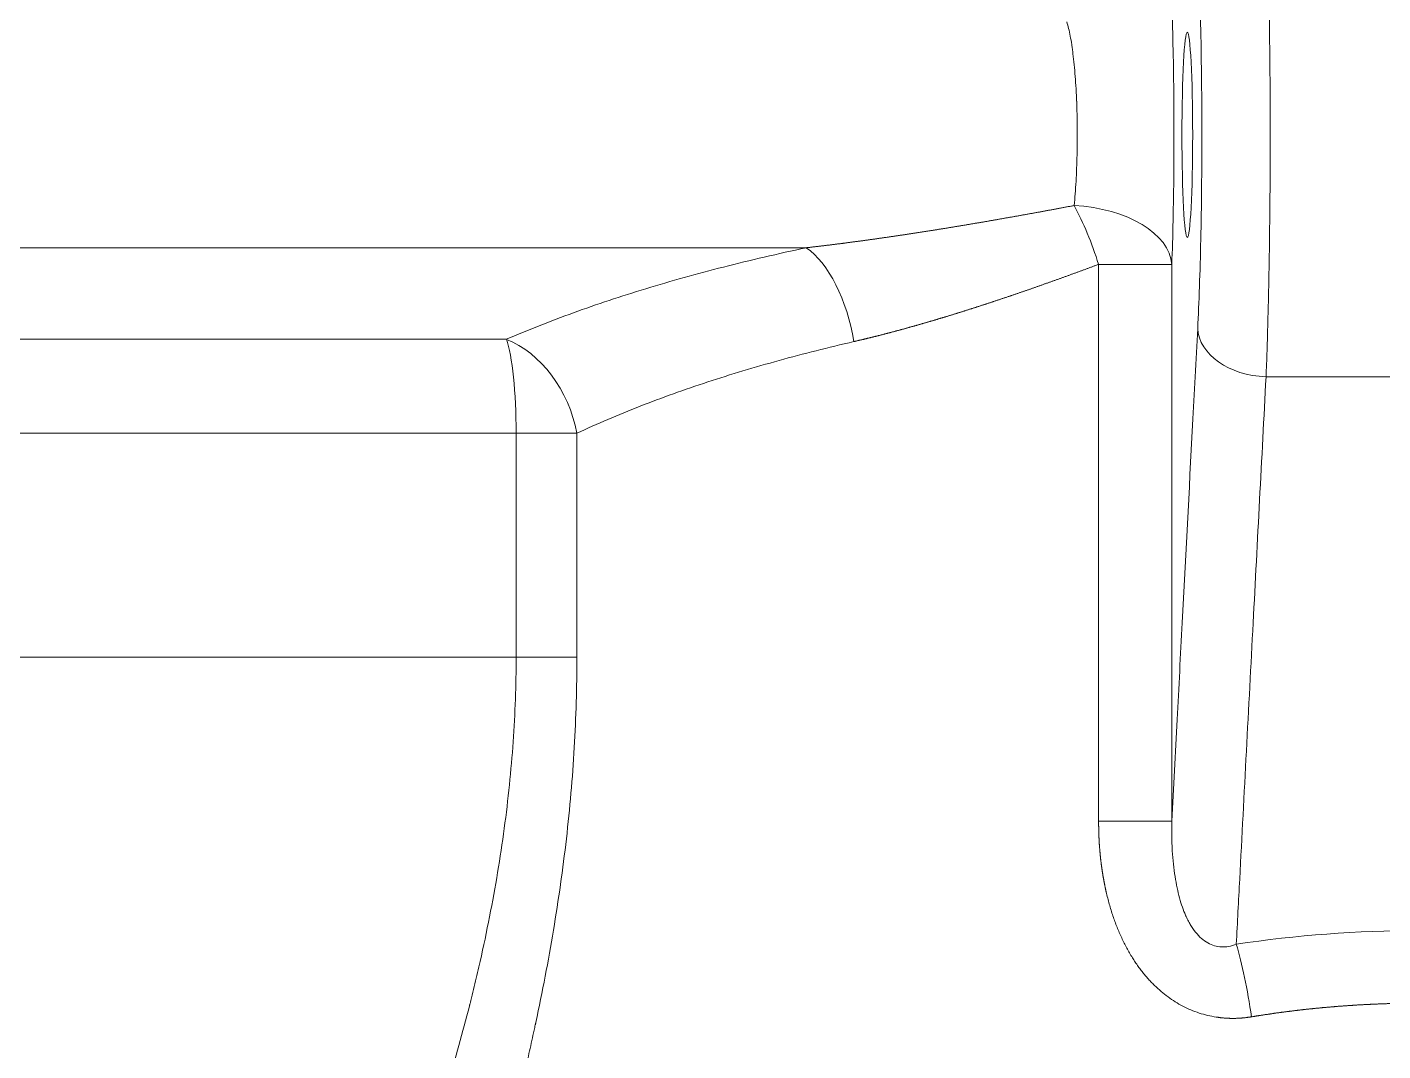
# Model space of a CAD drawing. Header units: millimetres. Extents: x 4664 to 8864, y -38 to 2932.
# Drawn here: x 7851.83 to 7869.08, y 1702.52 to 1715.55 of the extents above; entities that cross this region are included whole.
import ezdxf

# ---------------------------------------------------------------- set-up
doc = ezdxf.new("R2010")
doc.units = ezdxf.units.MM

msp = doc.modelspace()

# ---------------------------------------------------------------- linework, layer by layer
at = {"lineweight": 5}
for p, q in [((7861.743, 1712.744), (7809.648, 1712.744)), ((7865.461, 1712.533), (7866.392, 1712.533)), ((7865.461, 1712.533), (7865.461, 1705.448)), ((7866.392, 1705.448), (7866.392, 1712.533)), ((7797.159, 1711.579), (7857.928, 1711.579)), ((7796.632, 1710.384), (7858.826, 1710.384)), ((7858.053, 1710.384), (7858.053, 1707.535)), ((7858.826, 1707.535), (7858.826, 1710.384)), ((7796.632, 1707.535), (7858.826, 1707.535)), ((7865.461, 1705.448), (7866.392, 1705.448))]:
    msp.add_line(p, q, dxfattribs=at)
at = {"lineweight": 5, "extrusion": (0, 0, -1)}
msp.add_ellipse((7866.589, 1714.181), major_axis=(0, 1.306), ratio=0.052408, dxfattribs=at)
for centre, major_axis, ratio, start_param, end_param in [((7865.088, 1712.533), (0.424, -1.235), 0.271308, 4.157925, 4.805196), ((7865.088, 1712.533), (1.305, -0.048), 0.574398, 4.73863, 6.219206), ((7861.688, 1711.55), (0.269, -1.278), 0.496345, 3.622753, 4.816675), ((7867.59, 1711.718), (0.869, -0.046), 0.706622, 1.533781, 3.067562), ((7857.844, 1710.384), (0, -1.306), 0.160054, 3.557424, 4.712389), ((7857.844, 1710.384), (0.512, -1.201), 0.723925, 3.757856, 5.011928), ((7867.212, 1702.957), (-0.194, 1.291), 0.147239, 0.796479, 1.592958)]:
    msp.add_ellipse(centre, major_axis=major_axis, ratio=ratio, start_param=start_param, end_param=end_param, dxfattribs=at)
at = {"lineweight": 5}
for points, knots in [([(7867.59, 1711.103), (7867.593, 1711.156), (7867.595, 1711.21), (7867.599, 1711.322), (7867.601, 1711.38), (7867.605, 1711.497), (7867.607, 1711.556), (7867.61, 1711.678), (7867.612, 1711.74), (7867.615, 1711.865), (7867.617, 1711.929), (7867.62, 1712.058), (7867.622, 1712.123), (7867.624, 1712.255), (7867.626, 1712.322), (7867.628, 1712.455), (7867.629, 1712.523), (7867.632, 1712.658), (7867.633, 1712.725), (7867.635, 1712.861), (7867.635, 1712.929), (7867.637, 1713.065), (7867.638, 1713.133), (7867.639, 1713.268), (7867.64, 1713.336), (7867.641, 1713.47), (7867.641, 1713.536), (7867.642, 1713.669), (7867.643, 1713.735), (7867.643, 1713.865), (7867.643, 1713.929), (7867.644, 1714.025), (7867.644, 1714.073), (7867.644, 1714.128), (7867.644, 1714.155), (7867.644, 1714.167), (7867.644, 1714.174), (7867.644, 1714.178), (7867.644, 1714.244), (7867.644, 1714.307), (7867.643, 1714.435), (7867.643, 1714.499), (7867.643, 1714.629), (7867.642, 1714.695), (7867.641, 1714.827), (7867.641, 1714.894), (7867.64, 1715.028), (7867.639, 1715.095), (7867.638, 1715.231), (7867.637, 1715.298), (7867.635, 1715.434), (7867.635, 1715.502), (7867.633, 1715.638), (7867.632, 1715.705), (7867.629, 1715.84), (7867.628, 1715.907), (7867.626, 1716.041), (7867.624, 1716.107), (7867.621, 1716.239), (7867.62, 1716.304), (7867.617, 1716.433), (7867.615, 1716.497), (7867.612, 1716.622), (7867.61, 1716.684), (7867.607, 1716.805), (7867.605, 1716.865), (7867.601, 1716.982), (7867.599, 1717.039), (7867.595, 1717.151), (7867.593, 1717.206), (7867.59, 1717.259)], [0, 0, 0, 0, 0.03125, 0.03125, 0.0625, 0.0625, 0.09375, 0.09375, 0.125, 0.125, 0.15625, 0.15625, 0.1875, 0.1875, 0.21875, 0.21875, 0.25, 0.25, 0.28125, 0.28125, 0.3125, 0.3125, 0.34375, 0.34375, 0.375, 0.375, 0.40625, 0.40625, 0.4375, 0.4375, 0.46875, 0.46875, 0.484375, 0.492188, 0.496094, 0.498047, 0.498047, 0.5, 0.5, 0.53125, 0.53125, 0.5625, 0.5625, 0.59375, 0.59375, 0.625, 0.625, 0.65625, 0.65625, 0.6875, 0.6875, 0.71875, 0.71875, 0.75, 0.75, 0.78125, 0.78125, 0.8125, 0.8125, 0.84375, 0.84375, 0.875, 0.875, 0.90625, 0.90625, 0.9375, 0.9375, 0.96875, 0.96875, 1, 1, 1, 1]), ([(7866.392, 1712.533), (7866.405, 1712.883), (7866.414, 1713.281), (7866.419, 1713.911), (7866.42, 1714.121), (7866.419, 1714.543), (7866.417, 1714.756), (7866.408, 1715.365), (7866.397, 1715.748), (7866.375, 1716.225), (7866.367, 1716.371), (7866.349, 1716.62), (7866.34, 1716.726), (7866.329, 1716.812)], [0, 0, 0, 0, 0.25, 0.25, 0.375, 0.375, 0.5, 0.5, 0.75, 0.75, 0.875, 0.875, 1, 1, 1, 1]), ([(7866.721, 1716.643), (7866.729, 1716.481), (7866.737, 1716.305), (7866.75, 1715.928), (7866.756, 1715.724), (7866.765, 1715.303), (7866.768, 1715.086), (7866.773, 1714.64), (7866.774, 1714.409), (7866.774, 1713.728), (7866.77, 1713.27), (7866.751, 1712.432), (7866.738, 1712.043), (7866.721, 1711.718)], [0, 0, 0, 0, 0.125, 0.125, 0.25, 0.25, 0.375, 0.375, 0.5, 0.5, 0.75, 0.75, 1, 1, 1, 1]), ([(7865.057, 1715.617), (7865.065, 1715.592), (7865.073, 1715.564), (7865.087, 1715.504), (7865.094, 1715.471), (7865.107, 1715.403), (7865.113, 1715.366), (7865.122, 1715.31), (7865.125, 1715.291), (7865.129, 1715.262), (7865.131, 1715.247), (7865.133, 1715.23), (7865.134, 1715.221), (7865.135, 1715.217), (7865.135, 1715.215), (7865.135, 1715.214), (7865.135, 1715.213), (7865.135, 1715.213), (7865.135, 1715.213), (7865.135, 1715.213), (7865.135, 1715.213), (7865.135, 1715.213), (7865.141, 1715.168), (7865.146, 1715.121), (7865.155, 1715.025), (7865.16, 1714.975), (7865.167, 1714.873), (7865.171, 1714.821), (7865.175, 1714.742), (7865.177, 1714.716), (7865.179, 1714.676), (7865.18, 1714.656), (7865.181, 1714.632), (7865.181, 1714.621), (7865.181, 1714.615), (7865.181, 1714.612), (7865.181, 1714.61), (7865.181, 1714.61), (7865.182, 1714.609), (7865.182, 1714.609), (7865.184, 1714.554), (7865.185, 1714.499), (7865.188, 1714.386), (7865.189, 1714.329), (7865.19, 1714.214), (7865.19, 1714.157), (7865.189, 1714.041), (7865.188, 1713.984), (7865.185, 1713.869), (7865.184, 1713.813), (7865.179, 1713.7), (7865.177, 1713.645), (7865.17, 1713.536), (7865.167, 1713.483), (7865.159, 1713.38), (7865.155, 1713.33), (7865.15, 1713.281)], [0, 0, 0, 0, 0.0625, 0.0625, 0.125, 0.125, 0.1875, 0.1875, 0.21875, 0.21875, 0.234375, 0.242187, 0.246094, 0.248047, 0.249023, 0.249512, 0.249756, 0.249878, 0.249939, 0.249969, 0.249969, 0.25, 0.25, 0.3125, 0.3125, 0.375, 0.375, 0.4375, 0.4375, 0.46875, 0.46875, 0.484375, 0.492187, 0.496094, 0.498047, 0.499023, 0.499512, 0.499756, 0.499756, 0.5, 0.5, 0.5625, 0.5625, 0.625, 0.625, 0.6875, 0.6875, 0.75, 0.75, 0.8125, 0.8125, 0.875, 0.875, 0.9375, 0.9375, 1, 1, 1, 1]), ([(7865.15, 1713.281), (7865.143, 1713.28), (7865.128, 1713.277), (7865.106, 1713.273), (7865.084, 1713.269), (7865.063, 1713.265), (7865.041, 1713.261), (7865.019, 1713.257), (7864.998, 1713.253), (7864.976, 1713.248), (7864.954, 1713.244), (7864.933, 1713.24), (7864.911, 1713.236), (7864.89, 1713.232), (7864.868, 1713.228), (7864.847, 1713.224), (7864.825, 1713.221), (7864.804, 1713.217), (7864.783, 1713.213), (7864.762, 1713.209), (7864.74, 1713.205), (7864.719, 1713.201), (7864.698, 1713.197), (7864.677, 1713.193), (7864.656, 1713.189), (7864.635, 1713.186), (7864.614, 1713.182), (7864.593, 1713.178), (7864.572, 1713.174), (7864.551, 1713.17), (7864.53, 1713.167), (7864.509, 1713.163), (7864.489, 1713.159), (7864.468, 1713.155), (7864.447, 1713.152), (7864.426, 1713.148), (7864.406, 1713.144), (7864.385, 1713.141), (7864.365, 1713.137), (7864.344, 1713.133), (7864.324, 1713.13), (7864.303, 1713.126), (7864.283, 1713.123), (7864.262, 1713.119), (7864.242, 1713.115), (7864.222, 1713.112), (7864.202, 1713.108), (7864.181, 1713.105), (7864.161, 1713.101), (7864.141, 1713.098), (7864.121, 1713.094), (7864.101, 1713.091), (7864.081, 1713.087), (7864.061, 1713.084), (7864.041, 1713.08), (7864.021, 1713.077), (7864.001, 1713.073), (7863.981, 1713.07), (7863.961, 1713.067), (7863.942, 1713.063), (7863.922, 1713.06), (7863.902, 1713.057), (7863.882, 1713.053), (7863.863, 1713.05), (7863.843, 1713.047), (7863.824, 1713.043), (7863.804, 1713.04), (7863.785, 1713.037), (7863.765, 1713.033), (7863.746, 1713.03), (7863.726, 1713.027), (7863.707, 1713.024), (7863.688, 1713.021), (7863.668, 1713.017), (7863.649, 1713.014), (7863.63, 1713.011), (7863.611, 1713.008), (7863.592, 1713.005), (7863.573, 1713.002), (7863.554, 1712.999), (7863.535, 1712.995), (7863.516, 1712.992), (7863.497, 1712.989), (7863.478, 1712.986), (7863.459, 1712.983), (7863.44, 1712.98), (7863.421, 1712.977), (7863.403, 1712.974), (7863.384, 1712.971), (7863.365, 1712.968), (7863.347, 1712.965), (7863.328, 1712.962), (7863.309, 1712.959), (7863.291, 1712.956), (7863.272, 1712.954), (7863.254, 1712.951), (7863.236, 1712.948), (7863.217, 1712.945), (7863.199, 1712.942), (7863.181, 1712.939), (7863.162, 1712.936), (7863.144, 1712.934), (7863.126, 1712.931), (7863.108, 1712.928), (7863.09, 1712.925), (7863.071, 1712.922), (7863.053, 1712.92), (7863.035, 1712.917), (7863.017, 1712.914), (7862.999, 1712.912), (7862.982, 1712.909), (7862.964, 1712.906), (7862.946, 1712.904), (7862.928, 1712.901), (7862.91, 1712.898), (7862.893, 1712.896), (7862.875, 1712.893), (7862.857, 1712.89), (7862.84, 1712.888), (7862.822, 1712.885), (7862.805, 1712.883), (7862.787, 1712.88), (7862.77, 1712.878), (7862.752, 1712.875), (7862.735, 1712.873), (7862.717, 1712.87), (7862.7, 1712.868), (7862.683, 1712.865), (7862.666, 1712.863), (7862.648, 1712.86), (7862.631, 1712.858), (7862.614, 1712.855), (7862.597, 1712.853), (7862.58, 1712.851), (7862.563, 1712.848), (7862.546, 1712.846), (7862.529, 1712.844), (7862.512, 1712.841), (7862.495, 1712.839), (7862.478, 1712.837), (7862.462, 1712.834), (7862.445, 1712.832), (7862.428, 1712.83), (7862.411, 1712.827), (7862.395, 1712.825), (7862.378, 1712.823), (7862.361, 1712.821), (7862.345, 1712.819), (7862.328, 1712.816), (7862.312, 1712.814), (7862.295, 1712.812), (7862.279, 1712.81), (7862.263, 1712.808), (7862.246, 1712.806), (7862.23, 1712.803), (7862.214, 1712.801), (7862.198, 1712.799), (7862.181, 1712.797), (7862.165, 1712.795), (7862.149, 1712.793), (7862.133, 1712.791), (7862.117, 1712.789), (7862.101, 1712.787), (7862.085, 1712.785), (7862.069, 1712.783), (7862.053, 1712.781), (7862.037, 1712.779), (7862.021, 1712.777), (7862.006, 1712.775), (7861.99, 1712.773), (7861.974, 1712.771), (7861.959, 1712.769), (7861.943, 1712.768), (7861.927, 1712.766), (7861.912, 1712.764), (7861.896, 1712.762), (7861.881, 1712.76), (7861.865, 1712.758), (7861.85, 1712.757), (7861.834, 1712.755), (7861.819, 1712.753), (7861.804, 1712.751), (7861.788, 1712.749), (7861.773, 1712.748), (7861.758, 1712.746), (7861.748, 1712.745), (7861.743, 1712.744)], [0, 0, 0, 0, 0.006336, 0.012661, 0.018977, 0.025284, 0.03158, 0.037866, 0.044142, 0.050409, 0.056666, 0.062913, 0.06915, 0.075377, 0.081594, 0.087801, 0.093999, 0.100186, 0.106364, 0.112532, 0.11869, 0.124838, 0.130976, 0.137105, 0.143223, 0.149332, 0.155431, 0.16152, 0.167599, 0.173668, 0.179727, 0.185777, 0.191816, 0.197846, 0.203866, 0.209876, 0.215876, 0.221866, 0.227847, 0.233817, 0.239778, 0.245729, 0.25167, 0.257601, 0.263522, 0.269433, 0.275335, 0.281226, 0.287108, 0.29298, 0.298842, 0.304694, 0.310536, 0.316369, 0.322192, 0.328004, 0.333807, 0.3396, 0.345383, 0.351157, 0.35692, 0.362674, 0.368417, 0.374151, 0.379875, 0.38559, 0.391294, 0.396988, 0.402673, 0.408348, 0.414013, 0.419668, 0.425313, 0.430949, 0.436574, 0.44219, 0.447796, 0.453392, 0.458978, 0.464554, 0.470121, 0.475677, 0.481224, 0.486761, 0.492288, 0.497806, 0.503313, 0.508811, 0.514298, 0.519776, 0.525244, 0.530703, 0.536151, 0.54159, 0.547018, 0.552437, 0.557846, 0.563246, 0.568635, 0.574015, 0.579385, 0.584744, 0.590095, 0.595435, 0.600765, 0.606086, 0.611397, 0.616698, 0.621989, 0.62727, 0.632542, 0.637804, 0.643056, 0.648298, 0.65353, 0.658753, 0.663965, 0.669168, 0.674361, 0.679544, 0.684718, 0.689881, 0.695035, 0.700179, 0.705313, 0.710438, 0.715552, 0.720657, 0.725752, 0.730837, 0.735913, 0.740978, 0.746034, 0.75108, 0.756116, 0.761143, 0.766159, 0.771166, 0.776163, 0.78115, 0.786128, 0.791095, 0.796053, 0.801001, 0.80594, 0.810868, 0.815787, 0.820696, 0.825595, 0.830484, 0.835364, 0.840234, 0.845094, 0.849944, 0.854785, 0.859615, 0.864436, 0.869248, 0.874049, 0.878841, 0.883623, 0.888395, 0.893157, 0.89791, 0.902653, 0.907386, 0.912109, 0.916823, 0.921526, 0.926221, 0.930905, 0.935579, 0.940244, 0.944899, 0.949545, 0.95418, 0.958806, 0.963422, 0.968028, 0.972625, 0.977212, 0.981789, 0.986356, 0.990914, 0.995462, 1, 1, 1, 1]), ([(7861.743, 1712.744), (7861.382, 1712.668), (7861.032, 1712.586), (7860.352, 1712.412), (7860.023, 1712.32), (7859.386, 1712.126), (7859.079, 1712.024), (7858.487, 1711.809), (7858.202, 1711.697), (7857.928, 1711.579)], [0, 0, 0, 0, 0.25, 0.25, 0.5, 0.5, 0.75, 0.75, 1, 1, 1, 1]), ([(7862.347, 1711.55), (7862.351, 1711.551), (7862.36, 1711.553), (7862.373, 1711.555), (7862.385, 1711.558), (7862.398, 1711.562), (7862.411, 1711.565), (7862.424, 1711.568), (7862.437, 1711.571), (7862.45, 1711.574), (7862.463, 1711.577), (7862.476, 1711.58), (7862.49, 1711.583), (7862.503, 1711.586), (7862.516, 1711.59), (7862.529, 1711.593), (7862.542, 1711.596), (7862.555, 1711.599), (7862.569, 1711.603), (7862.582, 1711.606), (7862.595, 1711.609), (7862.609, 1711.613), (7862.622, 1711.616), (7862.635, 1711.619), (7862.649, 1711.623), (7862.662, 1711.626), (7862.676, 1711.629), (7862.689, 1711.633), (7862.703, 1711.636), (7862.716, 1711.64), (7862.73, 1711.643), (7862.744, 1711.647), (7862.757, 1711.651), (7862.771, 1711.654), (7862.785, 1711.658), (7862.798, 1711.661), (7862.812, 1711.665), (7862.826, 1711.669), (7862.84, 1711.672), (7862.853, 1711.676), (7862.867, 1711.68), (7862.881, 1711.683), (7862.895, 1711.687), (7862.909, 1711.691), (7862.923, 1711.695), (7862.937, 1711.698), (7862.951, 1711.702), (7862.965, 1711.706), (7862.979, 1711.71), (7862.993, 1711.714), (7863.007, 1711.718), (7863.022, 1711.722), (7863.036, 1711.726), (7863.05, 1711.73), (7863.064, 1711.734), (7863.078, 1711.738), (7863.093, 1711.742), (7863.107, 1711.746), (7863.121, 1711.75), (7863.136, 1711.754), (7863.15, 1711.758), (7863.165, 1711.762), (7863.179, 1711.766), (7863.194, 1711.77), (7863.208, 1711.775), (7863.223, 1711.779), (7863.237, 1711.783), (7863.252, 1711.787), (7863.266, 1711.791), (7863.281, 1711.796), (7863.296, 1711.8), (7863.31, 1711.804), (7863.325, 1711.809), (7863.34, 1711.813), (7863.355, 1711.817), (7863.37, 1711.822), (7863.384, 1711.826), (7863.399, 1711.831), (7863.414, 1711.835), (7863.429, 1711.84), (7863.444, 1711.844), (7863.459, 1711.849), (7863.474, 1711.853), (7863.489, 1711.858), (7863.504, 1711.862), (7863.519, 1711.867), (7863.534, 1711.871), (7863.55, 1711.876), (7863.565, 1711.881), (7863.58, 1711.885), (7863.595, 1711.89), (7863.61, 1711.895), (7863.626, 1711.9), (7863.641, 1711.904), (7863.656, 1711.909), (7863.672, 1711.914), (7863.687, 1711.919), (7863.703, 1711.924), (7863.718, 1711.928), (7863.734, 1711.933), (7863.749, 1711.938), (7863.765, 1711.943), (7863.78, 1711.948), (7863.796, 1711.953), (7863.811, 1711.958), (7863.827, 1711.963), (7863.843, 1711.968), (7863.858, 1711.973), (7863.874, 1711.978), (7863.89, 1711.983), (7863.906, 1711.988), (7863.922, 1711.993), (7863.937, 1711.998), (7863.953, 1712.003), (7863.969, 1712.009), (7863.985, 1712.014), (7864.001, 1712.019), (7864.017, 1712.024), (7864.033, 1712.029), (7864.049, 1712.035), (7864.065, 1712.04), (7864.081, 1712.045), (7864.097, 1712.051), (7864.114, 1712.056), (7864.13, 1712.061), (7864.146, 1712.067), (7864.162, 1712.072), (7864.179, 1712.078), (7864.195, 1712.083), (7864.211, 1712.088), (7864.228, 1712.094), (7864.244, 1712.099), (7864.26, 1712.105), (7864.277, 1712.11), (7864.293, 1712.116), (7864.31, 1712.122), (7864.326, 1712.127), (7864.343, 1712.133), (7864.359, 1712.138), (7864.376, 1712.144), (7864.393, 1712.15), (7864.409, 1712.155), (7864.426, 1712.161), (7864.443, 1712.167), (7864.459, 1712.173), (7864.476, 1712.178), (7864.493, 1712.184), (7864.51, 1712.19), (7864.527, 1712.196), (7864.544, 1712.202), (7864.561, 1712.208), (7864.578, 1712.213), (7864.595, 1712.219), (7864.612, 1712.225), (7864.629, 1712.231), (7864.646, 1712.237), (7864.663, 1712.243), (7864.68, 1712.249), (7864.697, 1712.255), (7864.714, 1712.261), (7864.731, 1712.267), (7864.749, 1712.273), (7864.766, 1712.28), (7864.783, 1712.286), (7864.8, 1712.292), (7864.818, 1712.298), (7864.835, 1712.304), (7864.853, 1712.31), (7864.87, 1712.317), (7864.888, 1712.323), (7864.905, 1712.329), (7864.923, 1712.335), (7864.94, 1712.342), (7864.958, 1712.348), (7864.975, 1712.354), (7864.993, 1712.361), (7865.011, 1712.367), (7865.028, 1712.374), (7865.046, 1712.38), (7865.064, 1712.386), (7865.081, 1712.393), (7865.099, 1712.399), (7865.117, 1712.406), (7865.135, 1712.412), (7865.153, 1712.419), (7865.171, 1712.425), (7865.189, 1712.432), (7865.207, 1712.439), (7865.225, 1712.445), (7865.243, 1712.452), (7865.261, 1712.459), (7865.279, 1712.465), (7865.297, 1712.472), (7865.315, 1712.479), (7865.333, 1712.485), (7865.351, 1712.492), (7865.37, 1712.499), (7865.388, 1712.506), (7865.406, 1712.512), (7865.424, 1712.519), (7865.443, 1712.526), (7865.455, 1712.531), (7865.461, 1712.533)], [0, 0, 0, 0, 0.004275, 0.008557, 0.012846, 0.017142, 0.021445, 0.025755, 0.030072, 0.034397, 0.038728, 0.043067, 0.047412, 0.051765, 0.056125, 0.060492, 0.064866, 0.069247, 0.073636, 0.078031, 0.082434, 0.086844, 0.091261, 0.095685, 0.100116, 0.104554, 0.109, 0.113452, 0.117912, 0.122379, 0.126854, 0.131335, 0.135823, 0.140319, 0.144822, 0.149332, 0.153849, 0.158374, 0.162906, 0.167445, 0.171991, 0.176544, 0.181105, 0.185672, 0.190247, 0.194829, 0.199419, 0.204016, 0.208619, 0.213231, 0.217849, 0.222475, 0.227107, 0.231748, 0.236395, 0.24105, 0.245711, 0.250381, 0.255057, 0.259741, 0.264432, 0.26913, 0.273836, 0.278548, 0.283268, 0.287996, 0.292731, 0.297473, 0.302222, 0.306978, 0.311742, 0.316514, 0.321292, 0.326078, 0.330871, 0.335672, 0.340479, 0.345295, 0.350117, 0.354947, 0.359784, 0.364628, 0.36948, 0.374339, 0.379206, 0.38408, 0.388961, 0.39385, 0.398745, 0.403649, 0.408559, 0.413477, 0.418403, 0.423336, 0.428276, 0.433223, 0.438178, 0.44314, 0.44811, 0.453087, 0.458072, 0.463063, 0.468063, 0.473069, 0.478083, 0.483105, 0.488134, 0.49317, 0.498214, 0.503265, 0.508323, 0.513389, 0.518463, 0.523543, 0.528632, 0.533727, 0.53883, 0.543941, 0.549059, 0.554184, 0.559317, 0.564457, 0.569605, 0.57476, 0.579923, 0.585093, 0.59027, 0.595455, 0.600648, 0.605848, 0.611055, 0.61627, 0.621492, 0.626722, 0.631959, 0.637204, 0.642456, 0.647716, 0.652983, 0.658258, 0.66354, 0.66883, 0.674127, 0.679432, 0.684744, 0.690064, 0.695391, 0.700725, 0.706068, 0.711417, 0.716774, 0.722139, 0.727511, 0.732891, 0.738278, 0.743673, 0.749076, 0.754485, 0.759903, 0.765328, 0.77076, 0.7762, 0.781648, 0.787103, 0.792565, 0.798035, 0.803513, 0.808998, 0.814491, 0.819991, 0.825499, 0.831015, 0.836538, 0.842068, 0.847606, 0.853152, 0.858705, 0.864266, 0.869834, 0.87541, 0.880994, 0.886585, 0.892184, 0.89779, 0.903404, 0.909025, 0.914654, 0.920291, 0.925935, 0.931586, 0.937246, 0.942913, 0.948587, 0.954269, 0.959959, 0.965656, 0.971361, 0.977074, 0.982794, 0.988522, 0.994257, 1, 1, 1, 1]), ([(7866.721, 1711.718), (7866.699, 1711.308), (7866.678, 1710.898), (7866.612, 1709.649), (7866.568, 1708.809), (7866.503, 1707.56), (7866.481, 1707.15), (7866.437, 1706.309), (7866.415, 1705.878), (7866.392, 1705.448)], [0, 0, 0, 0, 0.196221, 0.196221, 0.597749, 0.597749, 0.793971, 0.793971, 1, 1, 1, 1]), ([(7858.826, 1710.384), (7859.084, 1710.504), (7859.352, 1710.619), (7859.907, 1710.836), (7860.194, 1710.939), (7860.785, 1711.133), (7861.088, 1711.224), (7861.708, 1711.395), (7862.025, 1711.475), (7862.347, 1711.55)], [0, 0, 0, 0, 0.25, 0.25, 0.5, 0.5, 0.75, 0.75, 1, 1, 1, 1]), ([(7867.212, 1703.881), (7867.226, 1704.157), (7867.241, 1704.433), (7867.312, 1705.796), (7867.369, 1706.883), (7867.481, 1709.014), (7867.536, 1710.058), (7867.59, 1711.103)], [0, 0, 0, 0, 0.114698, 0.114698, 0.566236, 0.566236, 1, 1, 1, 1]), ([(7858.053, 1707.535), (7858.053, 1707.358), (7858.047, 1707.001), (7858.018, 1706.459), (7857.971, 1705.91), (7857.905, 1705.356), (7857.821, 1704.796), (7857.718, 1704.232), (7857.638, 1703.853), (7857.574, 1703.568), (7857.541, 1703.425), (7857.5, 1703.259), (7857.479, 1703.175), (7857.468, 1703.134), (7857.463, 1703.113), (7857.461, 1703.102), (7857.459, 1703.097), (7857.459, 1703.095), (7857.458, 1703.093), (7857.458, 1703.093), (7857.458, 1703.092), (7857.458, 1703.092), (7857.458, 1703.092), (7857.458, 1703.092), (7857.458, 1703.092), (7857.416, 1702.928), (7857.372, 1702.762), (7857.279, 1702.427), (7857.23, 1702.257), (7857.128, 1701.915), (7857.075, 1701.742), (7856.993, 1701.481), (7856.95, 1701.35), (7856.9, 1701.196), (7856.874, 1701.119), (7856.862, 1701.08), (7856.855, 1701.061), (7856.852, 1701.051), (7856.85, 1701.046), (7856.849, 1701.044), (7856.849, 1701.043), (7856.849, 1701.042), (7856.849, 1701.042), (7856.849, 1701.042), (7856.849, 1701.042), (7856.849, 1701.041), (7856.849, 1701.041), (7856.849, 1701.041), (7856.802, 1700.902), (7856.753, 1700.758), (7856.649, 1700.459), (7856.594, 1700.305), (7856.48, 1699.987), (7856.42, 1699.824), (7856.328, 1699.573), (7856.296, 1699.488), (7856.249, 1699.359), (7856.224, 1699.294), (7856.196, 1699.218), (7856.181, 1699.18), (7856.174, 1699.16), (7856.171, 1699.151), (7856.169, 1699.146), (7856.168, 1699.144), (7856.167, 1699.142), (7856.167, 1699.142), (7856.167, 1699.142), (7856.167, 1699.141), (7856.167, 1699.141), (7856.167, 1699.141), (7856.167, 1699.141), (7856.167, 1699.141), (7856.15, 1699.095), (7856.112, 1698.994), (7856.046, 1698.823), (7855.973, 1698.63), (7855.918, 1698.487), (7855.862, 1698.338), (7855.832, 1698.261), (7855.77, 1698.099), (7855.738, 1698.014), (7855.671, 1697.84), (7855.637, 1697.75), (7855.584, 1697.61), (7855.566, 1697.562), (7855.538, 1697.49), (7855.524, 1697.454), (7855.508, 1697.411), (7855.5, 1697.39), (7855.496, 1697.379), (7855.494, 1697.373), (7855.493, 1697.371), (7855.492, 1697.369), (7855.492, 1697.369), (7855.492, 1697.368), (7855.492, 1697.368), (7855.492, 1697.368), (7855.492, 1697.368), (7855.492, 1697.368), (7855.457, 1697.277), (7855.391, 1697.101), (7855.299, 1696.856), (7855.215, 1696.629), (7855.138, 1696.419), (7855.068, 1696.226), (7855.005, 1696.05), (7854.967, 1695.943), (7854.94, 1695.866), (7854.927, 1695.829), (7854.912, 1695.787), (7854.905, 1695.767), (7854.902, 1695.757), (7854.9, 1695.752), (7854.899, 1695.749), (7854.899, 1695.748), (7854.899, 1695.747), (7854.899, 1695.747), (7854.898, 1695.747), (7854.898, 1695.747), (7854.898, 1695.747), (7854.898, 1695.747), (7854.898, 1695.747), (7854.898, 1695.747), (7854.846, 1695.594), (7854.796, 1695.446), (7854.703, 1695.16), (7854.66, 1695.022), (7854.579, 1694.756), (7854.542, 1694.627), (7854.473, 1694.38), (7854.441, 1694.26), (7854.383, 1694.03), (7854.357, 1693.92), (7854.309, 1693.707), (7854.288, 1693.604), (7854.25, 1693.408), (7854.234, 1693.313), (7854.206, 1693.132), (7854.195, 1693.045), (7854.185, 1692.962)], [0, 0, 0, 0, 0.03125, 0.0625, 0.09375, 0.125, 0.15625, 0.1875, 0.21875, 0.21875, 0.234375, 0.242188, 0.246094, 0.248047, 0.249023, 0.249512, 0.249756, 0.249878, 0.249939, 0.249969, 0.249985, 0.249992, 0.249996, 0.249996, 0.25, 0.25, 0.28125, 0.28125, 0.3125, 0.3125, 0.34375, 0.34375, 0.359375, 0.367188, 0.371094, 0.373047, 0.374023, 0.374512, 0.374756, 0.374878, 0.374939, 0.374969, 0.374985, 0.374992, 0.374996, 0.374998, 0.374998, 0.375, 0.375, 0.40625, 0.40625, 0.4375, 0.4375, 0.46875, 0.46875, 0.484375, 0.484375, 0.492188, 0.496094, 0.498047, 0.499023, 0.499512, 0.499756, 0.499878, 0.499939, 0.499969, 0.499985, 0.499992, 0.499996, 0.499998, 0.499998, 0.5, 0.5, 0.515625, 0.53125, 0.546875, 0.5625, 0.5625, 0.578125, 0.578125, 0.59375, 0.59375, 0.609375, 0.609375, 0.617188, 0.617188, 0.621094, 0.623047, 0.624023, 0.624512, 0.624756, 0.624878, 0.624939, 0.624969, 0.624985, 0.624992, 0.624996, 0.624996, 0.625, 0.625, 0.640625, 0.65625, 0.671875, 0.6875, 0.703125, 0.71875, 0.734375, 0.734375, 0.742188, 0.746094, 0.748047, 0.749023, 0.749512, 0.749756, 0.749878, 0.749939, 0.749969, 0.749985, 0.749992, 0.749996, 0.749998, 0.749998, 0.75, 0.75, 0.78125, 0.78125, 0.8125, 0.8125, 0.84375, 0.84375, 0.875, 0.875, 0.90625, 0.90625, 0.9375, 0.9375, 0.96875, 0.96875, 1, 1, 1, 1]), ([(7855.318, 1691.869), (7855.334, 1692.086), (7855.361, 1692.313), (7855.434, 1692.786), (7855.48, 1693.033), (7855.59, 1693.546), (7855.653, 1693.812), (7855.76, 1694.226), (7855.798, 1694.367), (7855.857, 1694.582), (7855.887, 1694.69), (7855.923, 1694.818), (7855.942, 1694.882), (7855.951, 1694.915), (7855.956, 1694.931), (7855.958, 1694.939), (7855.959, 1694.943), (7855.96, 1694.945), (7855.96, 1694.946), (7855.96, 1694.947), (7855.961, 1694.947), (7855.961, 1694.947), (7856.003, 1695.092), (7856.089, 1695.384), (7856.226, 1695.829), (7856.369, 1696.281), (7856.467, 1696.588), (7856.616, 1697.051), (7856.718, 1697.365), (7856.873, 1697.843), (7856.925, 1698.004), (7857.003, 1698.246), (7857.043, 1698.368), (7857.088, 1698.511), (7857.111, 1698.583), (7857.123, 1698.618), (7857.129, 1698.636), (7857.131, 1698.645), (7857.133, 1698.65), (7857.134, 1698.652), (7857.134, 1698.653), (7857.134, 1698.654), (7857.134, 1698.654), (7857.134, 1698.654), (7857.134, 1698.654), (7857.134, 1698.654), (7857.19, 1698.831), (7857.246, 1699.007), (7857.356, 1699.359), (7857.411, 1699.536), (7857.518, 1699.888), (7857.571, 1700.065), (7857.675, 1700.417), (7857.726, 1700.594), (7857.825, 1700.946), (7857.921, 1701.299), (7858.059, 1701.828), (7858.144, 1702.181), (7858.206, 1702.445), (7858.236, 1702.578), (7858.27, 1702.732), (7858.287, 1702.809), (7858.295, 1702.848), (7858.3, 1702.867), (7858.302, 1702.877), (7858.303, 1702.881), (7858.303, 1702.884), (7858.303, 1702.885), (7858.304, 1702.886), (7858.304, 1702.886), (7858.304, 1702.886), (7858.304, 1702.886), (7858.304, 1702.886), (7858.304, 1702.886), (7858.346, 1703.082), (7858.385, 1703.278), (7858.46, 1703.668), (7858.53, 1704.059), (7858.62, 1704.642), (7858.695, 1705.224), (7858.753, 1705.804), (7858.795, 1706.383), (7858.82, 1706.96), (7858.826, 1707.343), (7858.826, 1707.535)], [0, 0, 0, 0, 0.0625, 0.0625, 0.125, 0.125, 0.1875, 0.1875, 0.21875, 0.21875, 0.234375, 0.242187, 0.246094, 0.248047, 0.249023, 0.249512, 0.249756, 0.249878, 0.249939, 0.249969, 0.249969, 0.25, 0.25, 0.28125, 0.3125, 0.34375, 0.375, 0.375, 0.4375, 0.4375, 0.46875, 0.46875, 0.484375, 0.492187, 0.496094, 0.498047, 0.499023, 0.499512, 0.499756, 0.499878, 0.499939, 0.499969, 0.499985, 0.499992, 0.499992, 0.5, 0.5, 0.53125, 0.53125, 0.5625, 0.5625, 0.59375, 0.59375, 0.625, 0.625, 0.65625, 0.6875, 0.71875, 0.71875, 0.734375, 0.742187, 0.746094, 0.748047, 0.749023, 0.749512, 0.749756, 0.749878, 0.749939, 0.749969, 0.749985, 0.749992, 0.749996, 0.749996, 0.75, 0.75, 0.78125, 0.78125, 0.8125, 0.84375, 0.875, 0.90625, 0.9375, 0.96875, 1, 1, 1, 1]), ([(7865.461, 1705.448), (7865.461, 1705.444), (7865.461, 1705.438), (7865.461, 1705.428), (7865.461, 1705.418), (7865.461, 1705.408), (7865.461, 1705.398), (7865.461, 1705.388), (7865.462, 1705.378), (7865.462, 1705.368), (7865.462, 1705.359), (7865.462, 1705.349), (7865.462, 1705.339), (7865.463, 1705.329), (7865.463, 1705.319), (7865.463, 1705.309), (7865.463, 1705.3), (7865.464, 1705.29), (7865.464, 1705.28), (7865.464, 1705.27), (7865.465, 1705.261), (7865.465, 1705.251), (7865.466, 1705.241), (7865.466, 1705.231), (7865.467, 1705.222), (7865.467, 1705.212), (7865.468, 1705.202), (7865.468, 1705.193), (7865.469, 1705.183), (7865.469, 1705.173), (7865.47, 1705.164), (7865.47, 1705.154), (7865.471, 1705.145), (7865.472, 1705.135), (7865.472, 1705.125), (7865.473, 1705.116), (7865.474, 1705.106), (7865.475, 1705.097), (7865.475, 1705.087), (7865.476, 1705.078), (7865.477, 1705.068), (7865.478, 1705.059), (7865.479, 1705.049), (7865.48, 1705.04), (7865.48, 1705.03), (7865.481, 1705.021), (7865.482, 1705.012), (7865.483, 1705.002), (7865.484, 1704.993), (7865.485, 1704.983), (7865.486, 1704.974), (7865.487, 1704.965), (7865.488, 1704.955), (7865.489, 1704.946), (7865.49, 1704.937), (7865.492, 1704.927), (7865.493, 1704.918), (7865.494, 1704.909), (7865.495, 1704.9), (7865.496, 1704.89), (7865.497, 1704.881), (7865.499, 1704.872), (7865.5, 1704.863), (7865.501, 1704.853), (7865.503, 1704.844), (7865.504, 1704.835), (7865.505, 1704.826), (7865.507, 1704.817), (7865.508, 1704.807), (7865.509, 1704.798), (7865.511, 1704.789), (7865.512, 1704.78), (7865.514, 1704.771), (7865.515, 1704.762), (7865.517, 1704.753), (7865.518, 1704.744), (7865.52, 1704.735), (7865.521, 1704.726), (7865.523, 1704.717), (7865.525, 1704.708), (7865.526, 1704.699), (7865.528, 1704.69), (7865.53, 1704.681), (7865.531, 1704.672), (7865.533, 1704.663), (7865.535, 1704.654), (7865.537, 1704.645), (7865.538, 1704.636), (7865.54, 1704.627), (7865.542, 1704.618), (7865.544, 1704.609), (7865.546, 1704.601), (7865.548, 1704.592), (7865.549, 1704.583), (7865.551, 1704.574), (7865.553, 1704.565), (7865.555, 1704.556), (7865.569, 1704.498), (7865.595, 1704.392), (7865.641, 1704.242), (7865.694, 1704.099), (7865.753, 1703.962), (7865.818, 1703.832), (7865.877, 1703.73), (7865.927, 1703.653), (7865.964, 1703.599), (7866.003, 1703.547), (7866.043, 1703.497), (7866.084, 1703.449), (7866.127, 1703.402), (7866.183, 1703.345), (7866.254, 1703.28), (7866.343, 1703.21), (7866.435, 1703.147), (7866.532, 1703.092), (7866.634, 1703.044), (7866.739, 1703.004), (7866.847, 1702.974), (7866.924, 1702.959), (7866.969, 1702.952), (7866.98, 1702.951), (7866.991, 1702.949), (7867.002, 1702.948), (7867.013, 1702.946), (7867.024, 1702.945), (7867.035, 1702.944), (7867.046, 1702.943), (7867.057, 1702.942), (7867.068, 1702.941), (7867.08, 1702.941), (7867.091, 1702.94), (7867.102, 1702.939), (7867.113, 1702.939), (7867.124, 1702.938), (7867.135, 1702.938), (7867.146, 1702.938), (7867.158, 1702.938), (7867.169, 1702.938), (7867.18, 1702.938), (7867.191, 1702.938), (7867.202, 1702.938), (7867.214, 1702.938), (7867.225, 1702.939), (7867.236, 1702.939), (7867.247, 1702.94), (7867.259, 1702.941), (7867.27, 1702.941), (7867.281, 1702.942), (7867.293, 1702.943), (7867.304, 1702.944), (7867.315, 1702.945), (7867.327, 1702.946), (7867.338, 1702.948), (7867.349, 1702.949), (7867.361, 1702.951), (7867.372, 1702.952), (7867.383, 1702.954), (7867.395, 1702.956), (7867.402, 1702.957), (7867.406, 1702.957)], [0, 0, 0, 0, 0.002734, 0.005464, 0.00819, 0.010914, 0.013634, 0.016351, 0.019064, 0.021774, 0.024481, 0.027184, 0.029884, 0.032581, 0.035275, 0.037966, 0.040653, 0.043337, 0.046018, 0.048695, 0.05137, 0.054041, 0.05671, 0.059375, 0.062037, 0.064696, 0.067352, 0.070004, 0.072654, 0.075301, 0.077945, 0.080585, 0.083223, 0.085858, 0.088489, 0.091118, 0.093744, 0.096367, 0.098987, 0.101604, 0.104219, 0.10683, 0.109439, 0.112044, 0.114647, 0.117247, 0.119845, 0.122439, 0.125031, 0.12762, 0.130207, 0.13279, 0.135371, 0.13795, 0.140525, 0.143098, 0.145669, 0.148237, 0.150802, 0.153364, 0.155924, 0.158482, 0.161037, 0.163589, 0.166139, 0.168687, 0.171231, 0.173774, 0.176314, 0.178852, 0.181387, 0.18392, 0.18645, 0.188978, 0.191504, 0.194028, 0.196549, 0.199068, 0.201584, 0.204099, 0.206611, 0.209121, 0.211628, 0.214134, 0.216637, 0.219138, 0.221638, 0.224134, 0.226629, 0.229122, 0.231613, 0.234101, 0.236588, 0.239072, 0.241555, 0.244036, 0.246514, 0.248991, 0.293374, 0.336496, 0.378478, 0.419449, 0.459548, 0.498924, 0.517392, 0.535621, 0.553632, 0.571443, 0.589075, 0.606549, 0.623887, 0.655929, 0.68738, 0.718402, 0.749161, 0.780831, 0.812191, 0.843445, 0.8748, 0.877904, 0.881007, 0.884109, 0.88721, 0.890311, 0.893411, 0.896511, 0.899612, 0.902712, 0.905813, 0.908915, 0.912017, 0.915121, 0.918225, 0.921331, 0.924439, 0.927549, 0.93066, 0.933774, 0.93689, 0.940008, 0.94313, 0.946254, 0.949381, 0.952512, 0.955646, 0.958784, 0.961926, 0.965072, 0.968223, 0.971377, 0.974537, 0.977701, 0.98087, 0.984044, 0.987224, 0.990409, 0.9936, 0.996797, 1, 1, 1, 1]), ([(7867.212, 1703.881), (7867.18, 1703.868), (7867.148, 1703.858), (7867.085, 1703.847), (7867.054, 1703.845), (7866.993, 1703.848), (7866.963, 1703.853), (7866.905, 1703.87), (7866.876, 1703.882), (7866.821, 1703.914), (7866.794, 1703.933), (7866.743, 1703.978), (7866.718, 1704.004), (7866.671, 1704.063), (7866.648, 1704.096), (7866.617, 1704.15), (7866.601, 1704.178), (7866.584, 1704.213), (7866.576, 1704.231), (7866.571, 1704.24), (7866.569, 1704.245), (7866.568, 1704.247), (7866.568, 1704.248), (7866.568, 1704.249), (7866.568, 1704.249), (7866.567, 1704.25), (7866.567, 1704.25), (7866.567, 1704.25), (7866.567, 1704.25), (7866.567, 1704.25), (7866.553, 1704.282), (7866.526, 1704.35), (7866.502, 1704.428), (7866.48, 1704.511), (7866.469, 1704.554), (7866.45, 1704.646), (7866.441, 1704.693), (7866.425, 1704.794), (7866.418, 1704.846), (7866.407, 1704.955), (7866.402, 1705.012), (7866.395, 1705.129), (7866.393, 1705.19), (7866.391, 1705.316), (7866.391, 1705.381), (7866.392, 1705.448)], [0, 0, 0, 0, 0.0625, 0.0625, 0.125, 0.125, 0.1875, 0.1875, 0.25, 0.25, 0.3125, 0.3125, 0.375, 0.375, 0.4375, 0.4375, 0.46875, 0.484375, 0.492187, 0.496094, 0.498047, 0.499023, 0.499512, 0.499756, 0.499878, 0.499939, 0.499969, 0.499985, 0.499985, 0.5, 0.5, 0.5625, 0.625, 0.625, 0.6875, 0.6875, 0.75, 0.75, 0.8125, 0.8125, 0.875, 0.875, 0.9375, 0.9375, 1, 1, 1, 1]), ([(7871.836, 1703.881), (7871.074, 1703.996), (7870.304, 1704.054), (7868.75, 1704.054), (7867.974, 1703.996), (7867.212, 1703.881)], [0, 0, 0, 0, 0.5, 0.5, 1, 1, 1, 1]), ([(7867.406, 1702.957), (7867.411, 1702.958), (7867.421, 1702.96), (7867.435, 1702.962), (7867.45, 1702.964), (7867.464, 1702.967), (7867.478, 1702.969), (7867.493, 1702.971), (7867.507, 1702.974), (7867.522, 1702.976), (7867.536, 1702.978), (7867.551, 1702.98), (7867.565, 1702.983), (7867.579, 1702.985), (7867.594, 1702.987), (7867.608, 1702.989), (7867.623, 1702.991), (7867.637, 1702.993), (7867.652, 1702.995), (7867.666, 1702.997), (7867.681, 1703), (7867.695, 1703.002), (7867.71, 1703.004), (7867.724, 1703.006), (7867.738, 1703.008), (7867.753, 1703.01), (7867.767, 1703.012), (7867.782, 1703.014), (7867.796, 1703.016), (7867.811, 1703.017), (7867.825, 1703.019), (7867.84, 1703.021), (7867.854, 1703.023), (7867.869, 1703.025), (7867.883, 1703.027), (7867.898, 1703.029), (7867.912, 1703.03), (7867.927, 1703.032), (7867.941, 1703.034), (7867.956, 1703.036), (7867.97, 1703.038), (7867.985, 1703.039), (7867.999, 1703.041), (7868.013, 1703.043), (7868.028, 1703.044), (7868.042, 1703.046), (7868.057, 1703.048), (7868.071, 1703.049), (7868.086, 1703.051), (7868.1, 1703.053), (7868.115, 1703.054), (7868.129, 1703.056), (7868.144, 1703.057), (7868.158, 1703.059), (7868.173, 1703.06), (7868.187, 1703.062), (7868.202, 1703.063), (7868.216, 1703.065), (7868.231, 1703.066), (7868.245, 1703.068), (7868.26, 1703.069), (7868.274, 1703.07), (7868.289, 1703.072), (7868.303, 1703.073), (7868.318, 1703.075), (7868.332, 1703.076), (7868.347, 1703.077), (7868.362, 1703.079), (7868.376, 1703.08), (7868.391, 1703.081), (7868.405, 1703.082), (7868.42, 1703.084), (7868.434, 1703.085), (7868.449, 1703.086), (7868.463, 1703.087), (7868.478, 1703.088), (7868.492, 1703.09), (7868.507, 1703.091), (7868.521, 1703.092), (7868.536, 1703.093), (7868.55, 1703.094), (7868.565, 1703.095), (7868.579, 1703.096), (7868.594, 1703.097), (7868.608, 1703.098), (7868.623, 1703.099), (7868.637, 1703.1), (7868.652, 1703.101), (7868.666, 1703.102), (7868.681, 1703.103), (7868.695, 1703.104), (7868.71, 1703.105), (7868.725, 1703.106), (7868.739, 1703.107), (7868.754, 1703.108), (7868.768, 1703.109), (7868.783, 1703.109), (7868.797, 1703.11), (7868.812, 1703.111), (7868.826, 1703.112), (7868.841, 1703.113), (7868.855, 1703.113), (7868.87, 1703.114), (7868.884, 1703.115), (7868.899, 1703.115), (7868.913, 1703.116), (7868.928, 1703.117), (7868.943, 1703.118), (7868.957, 1703.118), (7868.972, 1703.119), (7868.986, 1703.119), (7869.001, 1703.12), (7869.015, 1703.121), (7869.03, 1703.121), (7869.044, 1703.122), (7869.059, 1703.122), (7869.073, 1703.123), (7869.088, 1703.123), (7869.102, 1703.124), (7869.117, 1703.124), (7869.131, 1703.125), (7869.146, 1703.125), (7869.161, 1703.125), (7869.175, 1703.126), (7869.19, 1703.126), (7869.204, 1703.127), (7869.219, 1703.127), (7869.233, 1703.127), (7869.248, 1703.128), (7869.262, 1703.128), (7869.277, 1703.128), (7869.291, 1703.128), (7869.306, 1703.129), (7869.32, 1703.129), (7869.335, 1703.129), (7869.35, 1703.129), (7869.364, 1703.13), (7869.379, 1703.13), (7869.393, 1703.13), (7869.408, 1703.13), (7869.422, 1703.13), (7869.437, 1703.13), (7869.451, 1703.13), (7869.466, 1703.13), (7869.48, 1703.13), (7869.495, 1703.13), (7869.509, 1703.13), (7869.529, 1703.13), (7869.552, 1703.13), (7869.581, 1703.13), (7869.609, 1703.13), (7869.637, 1703.13), (7869.665, 1703.13), (7869.694, 1703.129), (7869.722, 1703.129), (7869.75, 1703.129), (7869.779, 1703.128), (7869.807, 1703.127), (7869.835, 1703.127), (7869.863, 1703.126), (7869.892, 1703.125), (7869.92, 1703.124), (7869.948, 1703.124), (7869.977, 1703.123), (7870.005, 1703.122), (7870.033, 1703.121), (7870.062, 1703.119), (7870.09, 1703.118), (7870.118, 1703.117), (7870.146, 1703.116), (7870.175, 1703.114), (7870.203, 1703.113), (7870.231, 1703.111), (7870.26, 1703.11), (7870.288, 1703.108), (7870.316, 1703.106), (7870.344, 1703.105), (7870.373, 1703.103), (7870.401, 1703.101), (7870.429, 1703.099), (7870.458, 1703.097), (7870.486, 1703.095), (7870.514, 1703.093), (7870.542, 1703.091), (7870.571, 1703.088), (7870.599, 1703.086), (7870.627, 1703.084), (7870.655, 1703.081), (7870.684, 1703.079), (7870.712, 1703.076), (7870.74, 1703.074), (7870.768, 1703.071), (7870.797, 1703.068), (7870.825, 1703.065), (7870.853, 1703.063), (7870.881, 1703.06), (7870.91, 1703.057), (7870.938, 1703.054), (7870.966, 1703.05), (7870.994, 1703.047), (7871.022, 1703.044), (7871.051, 1703.041), (7871.079, 1703.037), (7871.107, 1703.034), (7871.135, 1703.031), (7871.163, 1703.027), (7871.192, 1703.023), (7871.22, 1703.02), (7871.248, 1703.016), (7871.276, 1703.012), (7871.304, 1703.008), (7871.332, 1703.004), (7871.361, 1703.001), (7871.389, 1702.996), (7871.417, 1702.992), (7871.445, 1702.988), (7871.473, 1702.984), (7871.501, 1702.98), (7871.529, 1702.975), (7871.557, 1702.971), (7871.585, 1702.967), (7871.614, 1702.962), (7871.632, 1702.959), (7871.642, 1702.957)], [0, 0, 0, 0, 0.00346, 0.00692, 0.010379, 0.013838, 0.017295, 0.020752, 0.024209, 0.027665, 0.03112, 0.034574, 0.038028, 0.041481, 0.044933, 0.048385, 0.051836, 0.055287, 0.058737, 0.062186, 0.065635, 0.069083, 0.07253, 0.075977, 0.079423, 0.082868, 0.086313, 0.089758, 0.093202, 0.096645, 0.100088, 0.10353, 0.106971, 0.110412, 0.113852, 0.117292, 0.120731, 0.12417, 0.127608, 0.131046, 0.134483, 0.137919, 0.141355, 0.144791, 0.148226, 0.15166, 0.155094, 0.158527, 0.16196, 0.165393, 0.168825, 0.172256, 0.175687, 0.179117, 0.182547, 0.185977, 0.189406, 0.192834, 0.196262, 0.19969, 0.203117, 0.206543, 0.20997, 0.213395, 0.216821, 0.220246, 0.22367, 0.227094, 0.230518, 0.233941, 0.237364, 0.240786, 0.244208, 0.247629, 0.251051, 0.254471, 0.257892, 0.261312, 0.264731, 0.26815, 0.271569, 0.274988, 0.278406, 0.281824, 0.285241, 0.288658, 0.292075, 0.295491, 0.298907, 0.302323, 0.305738, 0.309153, 0.312568, 0.315982, 0.319396, 0.32281, 0.326223, 0.329636, 0.333049, 0.336462, 0.339874, 0.343286, 0.346698, 0.350109, 0.35352, 0.356931, 0.360342, 0.363752, 0.367162, 0.370572, 0.373981, 0.377391, 0.3808, 0.384209, 0.387617, 0.391026, 0.394434, 0.397842, 0.40125, 0.404657, 0.408064, 0.411472, 0.414878, 0.418285, 0.421692, 0.425098, 0.428504, 0.43191, 0.435316, 0.438722, 0.442127, 0.445533, 0.448938, 0.452343, 0.455748, 0.459153, 0.462557, 0.465962, 0.469366, 0.47277, 0.476174, 0.479578, 0.482982, 0.486386, 0.48979, 0.493193, 0.496597, 0.5, 0.506625, 0.513251, 0.519877, 0.526503, 0.53313, 0.539757, 0.546385, 0.553014, 0.559643, 0.566272, 0.572902, 0.579533, 0.586165, 0.592797, 0.599431, 0.606064, 0.612699, 0.619335, 0.625971, 0.632609, 0.639247, 0.645887, 0.652527, 0.659169, 0.665811, 0.672455, 0.6791, 0.685746, 0.692393, 0.699041, 0.705691, 0.712342, 0.718994, 0.725648, 0.732303, 0.73896, 0.745617, 0.752277, 0.758938, 0.7656, 0.772264, 0.77893, 0.785597, 0.792266, 0.798937, 0.80561, 0.812284, 0.81896, 0.825638, 0.832317, 0.838999, 0.845682, 0.852368, 0.859055, 0.865744, 0.872436, 0.879129, 0.885825, 0.892523, 0.899222, 0.905925, 0.912629, 0.919335, 0.926044, 0.932755, 0.939469, 0.946185, 0.952903, 0.959623, 0.966346, 0.973072, 0.9798, 0.986531, 0.993264, 1, 1, 1, 1])]:
    msp.add_open_spline(points, degree=3, knots=knots, dxfattribs=at)
msp.add_open_spline([(7867.59, 1711.103), (7868.879, 1711.103), (7870.168, 1711.103), (7871.458, 1711.103)], degree=3, dxfattribs=at)

doc.saveas('drawing.dxf')
